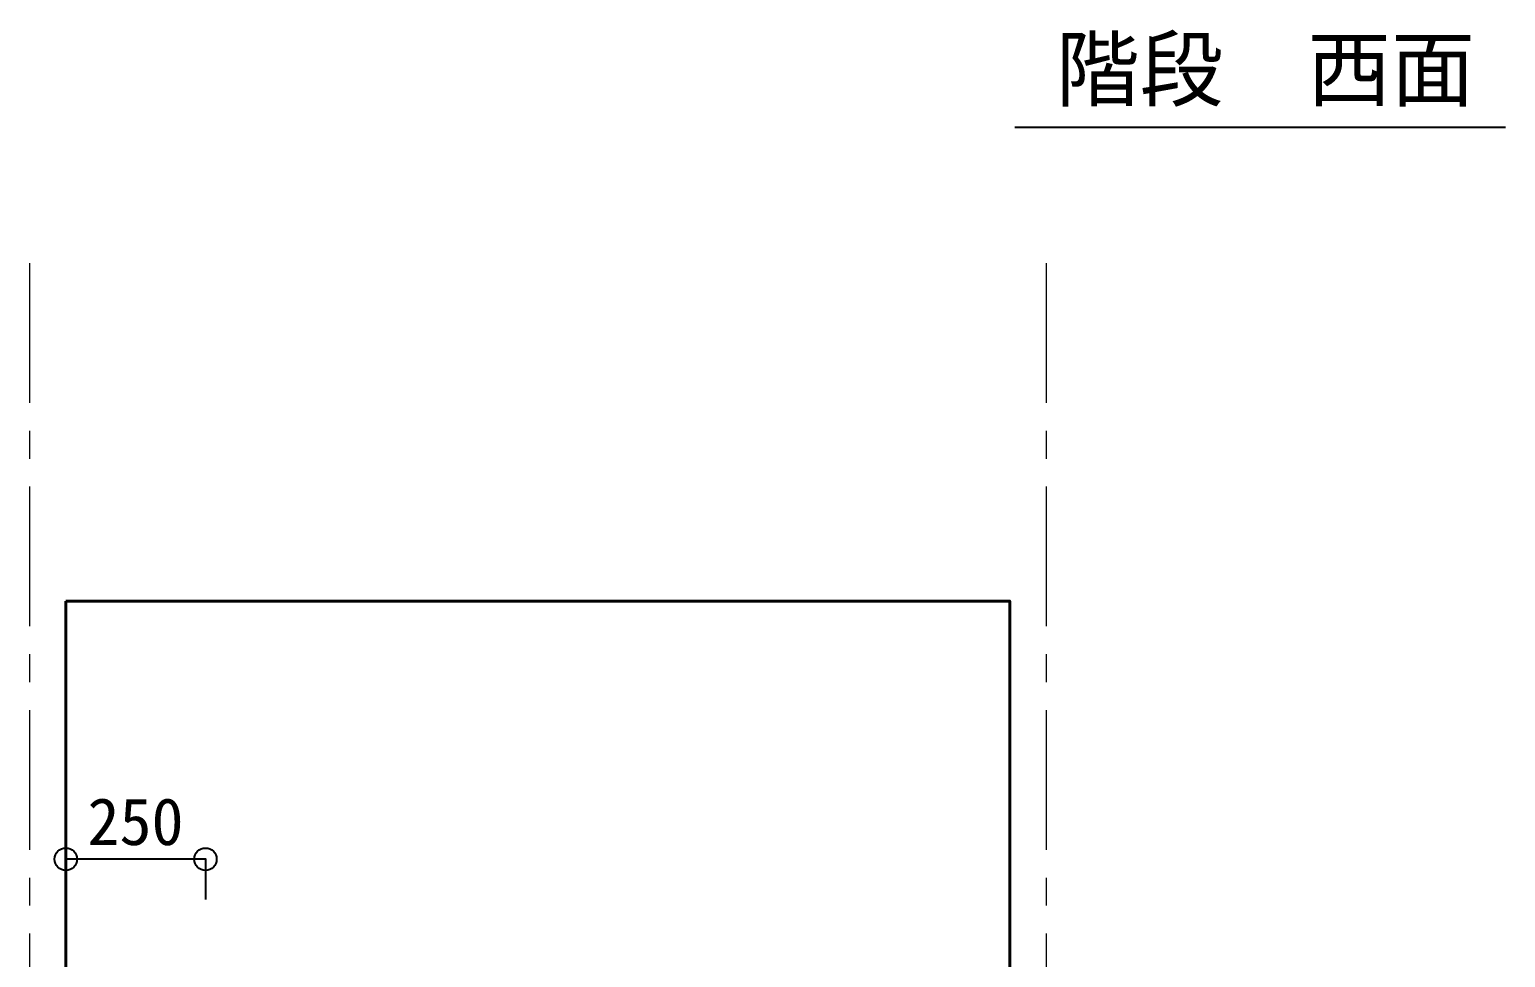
# Model space of a CAD drawing. Units: millimetres at full size, sheet at 1:50. Extents: x -31113 to 29332, y -20209 to 31249.
# Drawn here: x 24869 to 27511, y -3635 to -1974 of the extents above; entities that cross this region are included whole.
import ezdxf
from ezdxf.enums import TextEntityAlignment as Align

# ---------------------------------------------------------------- set-up
doc = ezdxf.new("R2010")
doc.units = ezdxf.units.MM
doc.header["$LTSCALE"] = 50
doc.header["$PDMODE"] = 32
doc.header["$PDSIZE"] = 40
doc.linetypes.add('CHAIN1', pattern=[8, 5, -1, 1, -1])
for name, color, linetype, lineweight in [('A-F_Layer175', 7, 'Continuous', 25), ('B-1_通り芯・通り番号', 1, 'CHAIN1', 18), ('B-3_仕上線(黄)', 3, 'Continuous', 40), ('B-A_文字', 7, 'Continuous', 25), ('B-F_寸法・方位', 7, 'Continuous', 25)]:
    doc.layers.add(name, color=color, linetype=linetype, lineweight=lineweight)
doc.styles.add('ＭＳ ゴシック', font='')
doc.styles.get('ＭＳ ゴシック').set_extended_font_data('MS Gothic')

msp = doc.modelspace()

# ---------------------------------------------------------------- linework, layer by layer
at = {"layer": 'A-F_Layer175'}
msp.add_line((25183.74, -3458.85), (24933.74, -3458.85), dxfattribs=at)
at = {"layer": 'B-1_通り芯・通り番号'}
for p, q in [((24868.74, -2391.96), (24868.74, -6146.71)), ((24868.74, -2391.96), (24868.74, -6146.71)), ((26688.74, -2391.96), (26688.74, -6146.71)), ((26688.74, -2391.96), (26688.74, -6146.71))]:
    msp.add_line(p, q, dxfattribs=at)
at = {"layer": 'B-3_仕上線(黄)'}
for p, q in [((24933.74, -2996.71), (26623.74, -2996.71)), ((26623.74, -2996.71), (26623.74, -5396.71))]:
    msp.add_line(p, q, dxfattribs=at)
for points in [[(24933.74, -2996.71), (26623.74, -2996.71), (26623.74, -5396.71)], [(24933.74, -2996.71), (24933.74, -5396.71), (26623.74, -5396.71)]]:
    msp.add_lwpolyline(points, dxfattribs=at)
at = {"layer": 'B-F_寸法・方位'}
for p, q in [((26632.83, -2148.5), (27511.07, -2148.5)), ((24933.74, -3458.85), (24933.74, -3530.99)), ((25183.74, -3458.85), (25183.74, -3530.99))]:
    msp.add_line(p, q, dxfattribs=at)
for p in [(24933.74, -3458.85), (25183.74, -3458.85)]:
    msp.add_point(p, dxfattribs=at)

# ---------------------------------------------------------------- texts
at = {"layer": 'B-A_文字', "style": 'ＭＳ ゴシック'}
msp.add_text('階段\u3000西面', height=110, dxfattribs=at).set_placement((26706.02, -2132.52), align=Align.BOTTOM_LEFT)
at = {"layer": 'B-F_寸法・方位', "style": 'ＭＳ ゴシック'}
msp.add_text('250', height=84.31, dxfattribs=at).set_placement((24972.49, -3458.85), align=Align.BOTTOM_LEFT)

doc.saveas('drawing.dxf')
